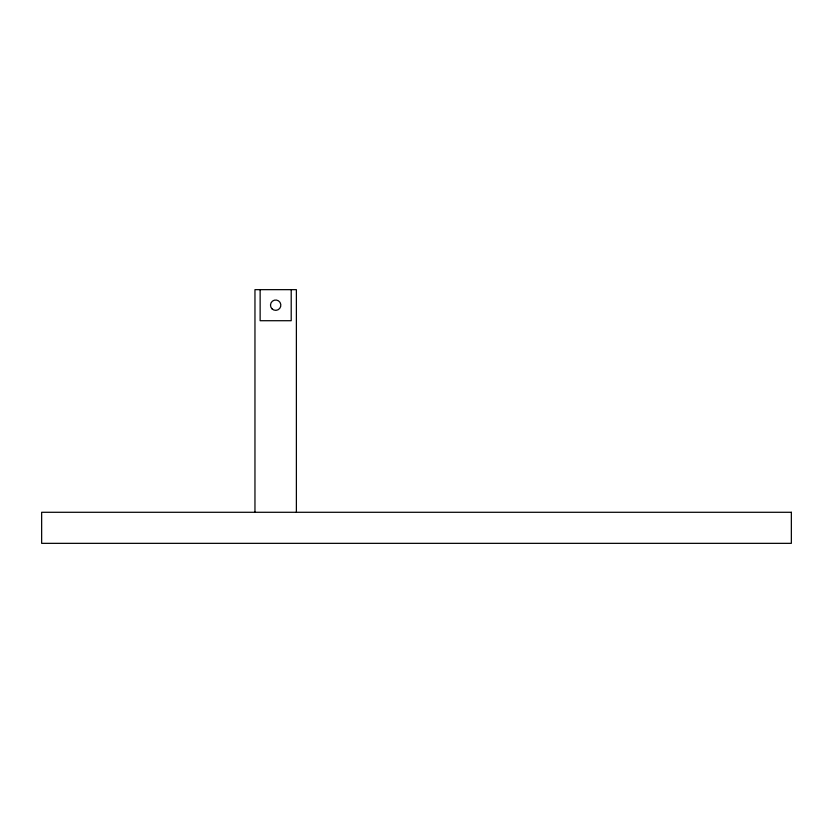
<?xml version="1.0" encoding="UTF-8"?>
<svg xmlns="http://www.w3.org/2000/svg" width="833" height="833" viewBox="0 0 833 833"><rect width="100%" height="100%" fill="white"/><g stroke="black" fill="none" stroke-linecap="round" stroke-linejoin="round"><path stroke-width="1.25" d="M296.381 512.285L296.381 289.655L254.96 289.655L254.96 512.285M291.206 289.655L291.206 320.715L260.135 320.715L260.135 289.655M791.35 512.285L41.65 512.285L41.65 543.345L791.35 543.345L791.35 512.285M272.016 308.845A5.175 5.175 0 0 0 280.669 306.523A5.175 5.175 0 0 0 274.328 300.182A5.175 5.175 0 0 0 272.016 308.845"/></g></svg>
